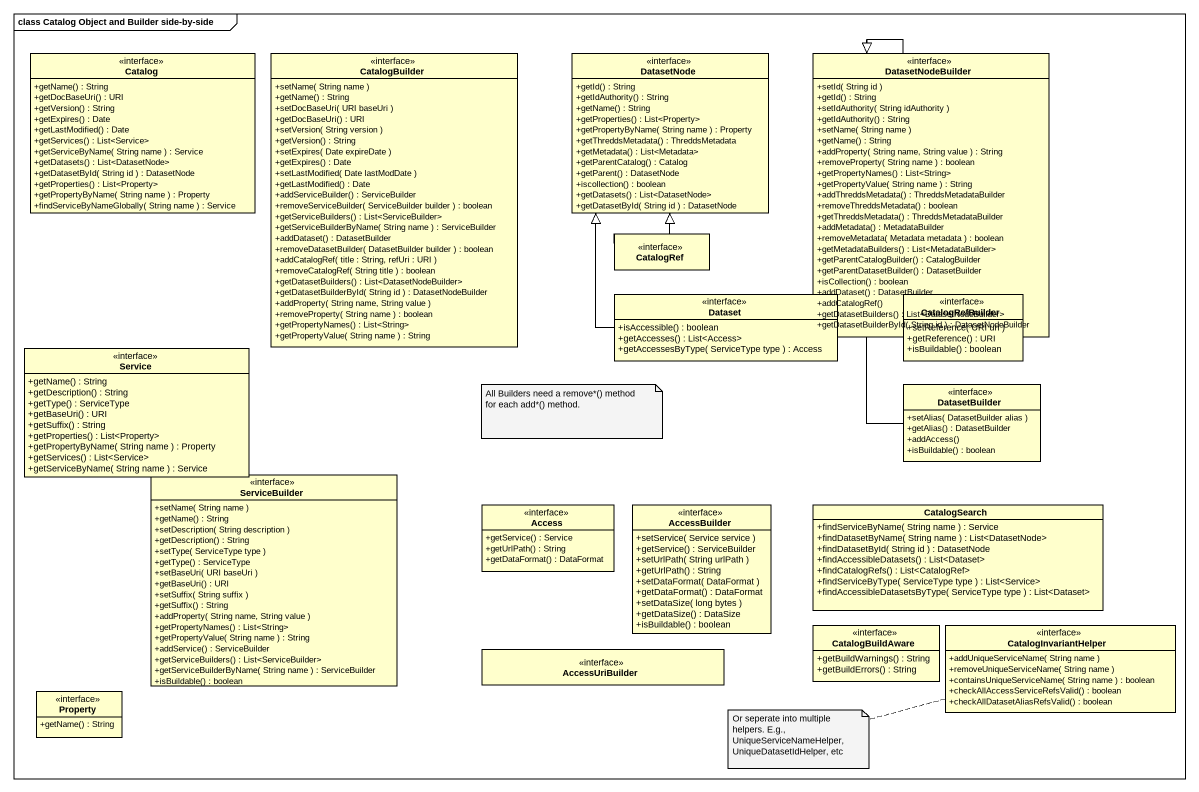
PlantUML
@startuml
mainframe class Catalog Object and Builder side-by-side
hide circle
hide empty members
skinparam classAttributeIconSize 0
interface Catalog {
  +getName() : String
  +getDocBaseUri() : URI
  +getVersion() : String
  +getExpires() : Date
  +getLastModified() : Date
  +getServices() : List<Service>
  +getServiceByName( String name ) : Service
  +getDatasets() : List<DatasetNode>
  +getDatasetById( String id ) : DatasetNode
  +getProperties() : List<Property>
  +getPropertyByName( String name ) : Property
  +findServiceByNameGlobally( String name ) : Service
}
interface CatalogBuilder {
  +setName( String name )
  +getName() : String
  +setDocBaseUri( URI baseUri )
  +getDocBaseUri() : URI
  +setVersion( String version )
  +getVersion() : String
  +setExpires( Date expireDate )
  +getExpires() : Date
  +setLastModified( Date lastModDate )
  +getLastModified() : Date
  +addServiceBuilder() : ServiceBuilder
  +removeServiceBuilder( ServiceBuilder builder ) : boolean
  +getServiceBuilders() : List<ServiceBuilder>
  +getServiceBuilderByName( String name ) : ServiceBuilder
  +addDataset() : DatasetBuilder
  +removeDatasetBuilder( DatasetBuilder builder ) : boolean
  +addCatalogRef( title : String, refUri : URI )
  +removeCatalogRef( String title ) : boolean
  +getDatasetBuilders() : List<DatasetNodeBuilder>
  +getDatasetBuilderById( String id ) : DatasetNodeBuilder
  +addProperty( String name, String value )
  +removeProperty( String name ) : boolean
  +getPropertyNames() : List<String>
  +getPropertyValue( String name ) : String
}
interface DatasetNode {
  +getId() : String
  +getIdAuthority() : String
  +getName() : String
  +getProperties() : List<Property>
  +getPropertyByName( String name ) : Property
  +getThreddsMetadata() : ThreddsMetadata
  +getMetadata() : List<Metadata>
  +getParentCatalog() : Catalog
  +getParent() : DatasetNode
  +iscollection() : boolean
  +getDatasets() : List<DatasetNode>
  +getDatasetById( String id ) : DatasetNode
}
interface DatasetNodeBuilder {
  +setId( String id )
  +getId() : String
  +setIdAuthority( String idAuthority )
  +getIdAuthority() : String
  +setName( String name )
  +getName() : String
  +addProperty( String name, String value ) : String
  +removeProperty( String name ) : boolean
  +getPropertyNames() : List<String>
  +getPropertyValue( String name ) : String
  +addThreddsMetadata() : ThreddsMetadataBuilder
  +removeThreddsMetadata() : boolean
  +getThreddsMetadata() : ThreddsMetadataBuilder
  +addMetadata() : MetadataBuilder
  +removeMetadata( Metadata metadata ) : boolean
  +getMetadataBuilders() : List<MetadataBuilder>
  +getParentCatalogBuilder() : CatalogBuilder
  +getParentDatasetBuilder() : DatasetBuilder
  +isCollection() : boolean
  +addDataset() : DatasetBuilder
  +addCatalogRef()
  +getDatasetBuilders() : List<DatasetNodeBuilder>
  +getDatasetBuilderById( String id ) : DatasetNodeBuilder
}
interface CatalogRef
interface Dataset {
  +isAccessible() : boolean
  +getAccesses() : List<Access>
  +getAccessesByType( ServiceType type ) : Access
}
interface CatalogRefBuilder {
  +setReference( URI uri )
  +getReference() : URI
  +isBuildable() : boolean
}
interface Service {
  +getName() : String
  +getDescription() : String
  +getType() : ServiceType
  +getBaseUri() : URI
  +getSuffix() : String
  +getProperties() : List<Property>
  +getPropertyByName( String name ) : Property
  +getServices() : List<Service>
  +getServiceByName( String name ) : Service
}
interface DatasetBuilder {
  +setAlias( DatasetBuilder alias )
  +getAlias() : DatasetBuilder
  +addAccess()
  +isBuildable() : boolean
}
interface ServiceBuilder {
  +setName( String name )
  +getName() : String
  +setDescription( String description )
  +getDescription() : String
  +setType( ServiceType type )
  +getType() : ServiceType
  +setBaseUri( URI baseUri )
  +getBaseUri() : URI
  +setSuffix( String suffix )
  +getSuffix() : String
  +addProperty( String name, String value )
  +getPropertyNames() : List<String>
  +getPropertyValue( String name ) : String
  +addService() : ServiceBuilder
  +getServiceBuilders() : List<ServiceBuilder>
  +getServiceBuilderByName( String name ) : ServiceBuilder
  +isBuildable() : boolean
}
interface Access {
  +getService() : Service
  +getUrlPath() : String
  +getDataFormat() : DataFormat
}
interface AccessBuilder {
  +setService( Service service )
  +getService() : ServiceBuilder
  +setUrlPath( String urlPath )
  +getUrlPath() : String
  +setDataFormat( DataFormat )
  +getDataFormat() : DataFormat
  +setDataSize( long bytes )
  +getDataSize() : DataSize
  +isBuildable() : boolean
}
class CatalogSearch {
  +findServiceByName( String name ) : Service
  +findDatasetByName( String name ) : List<DatasetNode>
  +findDatasetById( String id ) : DatasetNode
  +findAccessibleDatasets() : List<Dataset>
  +findCatalogRefs() : List<CatalogRef>
  +findServiceByType( ServiceType type ) : List<Service>
  +findAccessibleDatasetsByType( ServiceType type ) : List<Dataset>
}
interface AccessUriBuilder
interface CatalogBuildAware {
  +getBuildWarnings() : String
  +getBuildErrors() : String
}
interface CatalogInvariantHelper {
  +addUniqueServiceName( String name )
  +removeUniqueServiceName( String name )
  +containsUniqueServiceName( String name ) : boolean
  +checkAllAccessServiceRefsValid() : boolean
  +checkAllDatasetAliasRefsValid() : boolean
}
interface Property {
  +getName() : String
}
CatalogRef -up-|> DatasetNode
Dataset -up-|> DatasetNode
CatalogRefBuilder -up-|> DatasetNodeBuilder
DatasetBuilder -up-|> DatasetNodeBuilder
note as N1
  All Builders need a remove*() method for each add*() method.
end note
note left of CatalogInvariantHelper : Or seperate into multiple helpers. E.g., UniqueServiceNameHelper, UniqueDatasetIdHelper, etc
@enduml
